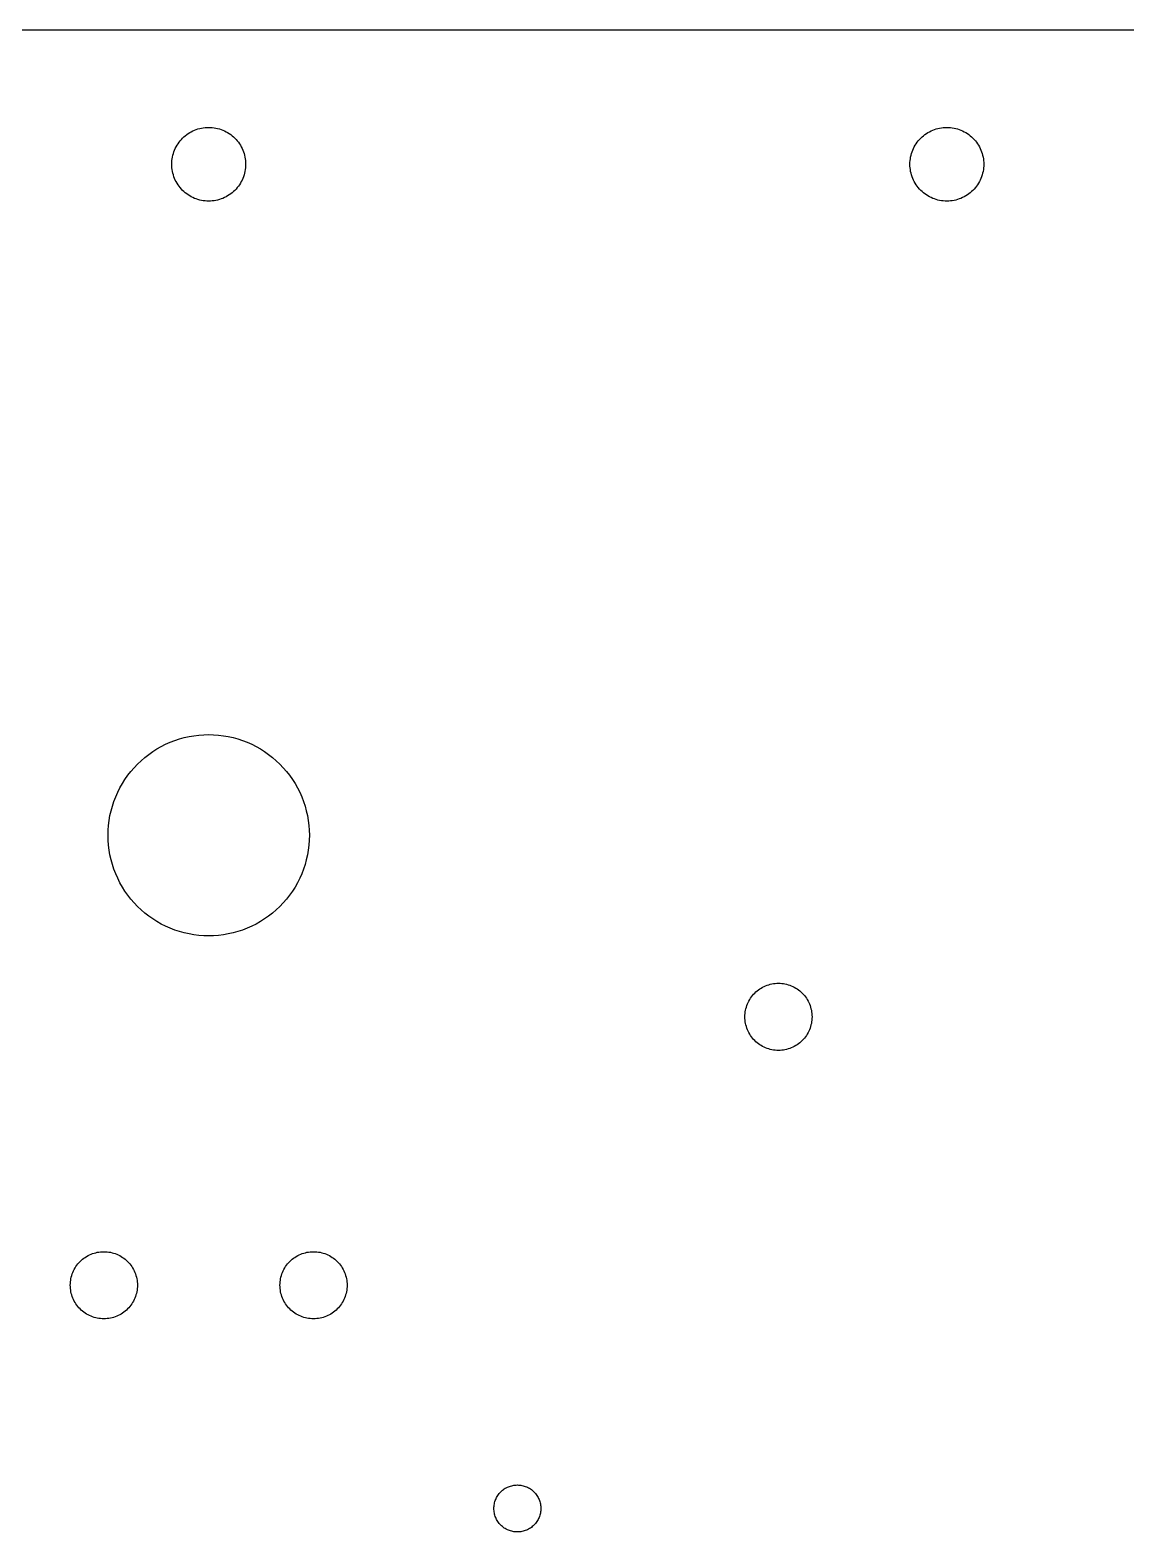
# Model space of a CAD drawing. Header units: metres. Extents: x -150 to 150, y -150 to 150.
# Drawn here: x -13.3 to 68.3, y 38.1 to 150 of the extents above; entities that cross this region are included whole.
import ezdxf

# ---------------------------------------------------------------- set-up
doc = ezdxf.new("R2010")
doc.units = ezdxf.units.M

msp = doc.modelspace()

# ---------------------------------------------------------------- linework, layer by layer
for p, q in [((145, 150), (-145, 150)), ((-1.74457, 142.126), (-1.63817, 142.209)), ((-1.63817, 142.209), (-1.52782, 142.287)), ((-1.52782, 142.287), (-1.41377, 142.359)), ((-1.41377, 142.359), (-1.29634, 142.425)), ((-1.29634, 142.425), (-1.17577, 142.486)), ((-1.17577, 142.486), (-1.05237, 142.541)), ((-1.05237, 142.541), (-0.926437, 142.589)), ((-0.926437, 142.589), (-0.798279, 142.632)), ((-0.798279, 142.632), (-0.668182, 142.668)), ((-0.668182, 142.668), (-0.536484, 142.697)), ((-0.536484, 142.697), (-0.403503, 142.72)), ((-0.403503, 142.72), (-0.269547, 142.737)), ((-0.269547, 142.737), (-0.134933, 142.747)), ((-0.134933, 142.747), (0, 142.75)), ((0, 142.75), (0.134933, 142.747)), ((0.134933, 142.747), (0.269547, 142.737)), ((0.269547, 142.737), (0.403503, 142.72)), ((0.403503, 142.72), (0.536484, 142.697)), ((0.536484, 142.697), (0.668182, 142.668)), ((0.668182, 142.668), (0.798279, 142.632)), ((0.798279, 142.632), (0.926437, 142.589)), ((0.926437, 142.589), (1.05237, 142.541)), ((1.05237, 142.541), (1.17577, 142.486)), ((1.17577, 142.486), (1.29634, 142.425)), ((1.29634, 142.425), (1.41377, 142.359)), ((1.41377, 142.359), (1.52782, 142.287)), ((1.52782, 142.287), (1.63817, 142.209)), ((1.63817, 142.209), (1.74457, 142.126)), ((53.2554, 142.126), (53.3618, 142.209)), ((53.3618, 142.209), (53.4722, 142.287)), ((53.4722, 142.287), (53.5862, 142.359)), ((53.5862, 142.359), (53.7037, 142.425)), ((53.7037, 142.425), (53.8242, 142.486)), ((53.8242, 142.486), (53.9476, 142.541)), ((53.9476, 142.541), (54.0735, 142.589)), ((54.0735, 142.589), (54.2017, 142.632)), ((54.2017, 142.632), (54.3318, 142.668)), ((54.3318, 142.668), (54.4635, 142.697)), ((54.4635, 142.697), (54.5965, 142.72)), ((54.5965, 142.72), (54.7305, 142.737)), ((54.7305, 142.737), (54.8651, 142.747)), ((54.8651, 142.747), (55, 142.75)), ((55, 142.75), (55.1349, 142.747)), ((55.1349, 142.747), (55.2695, 142.737)), ((55.2695, 142.737), (55.4035, 142.72)), ((55.4035, 142.72), (55.5365, 142.697)), ((55.5365, 142.697), (55.6682, 142.668)), ((55.6682, 142.668), (55.7983, 142.632)), ((55.7983, 142.632), (55.9264, 142.589)), ((55.9264, 142.589), (56.0524, 142.541)), ((56.0524, 142.541), (56.1758, 142.486)), ((56.1758, 142.486), (56.2963, 142.425)), ((56.2963, 142.425), (56.4138, 142.359)), ((56.4138, 142.359), (56.5278, 142.287)), ((56.5278, 142.287), (56.6382, 142.209)), ((56.6382, 142.209), (56.7446, 142.126)), ((-2.58923, 140.926), (-2.54066, 141.052)), ((-2.54066, 141.052), (-2.48596, 141.176)), ((-2.48596, 141.176), (-2.42528, 141.296)), ((-2.42528, 141.296), (-2.35875, 141.414)), ((-2.35875, 141.414), (-2.28653, 141.528)), ((-2.28653, 141.528), (-2.20882, 141.638)), ((-2.20882, 141.638), (-2.12578, 141.745)), ((-2.12578, 141.745), (-2.03761, 141.847)), ((-2.03761, 141.847), (-1.94453, 141.945)), ((-1.94453, 141.945), (-1.84679, 142.038)), ((-1.84679, 142.038), (-1.74457, 142.126)), ((1.74457, 142.126), (1.84679, 142.038)), ((1.84679, 142.038), (1.94453, 141.945)), ((1.94453, 141.945), (2.03761, 141.847)), ((2.03761, 141.847), (2.12578, 141.745)), ((2.12578, 141.745), (2.20882, 141.638)), ((2.20882, 141.638), (2.28653, 141.528)), ((2.28653, 141.528), (2.35875, 141.414)), ((2.35875, 141.414), (2.42528, 141.296)), ((2.42528, 141.296), (2.48596, 141.176)), ((2.48596, 141.176), (2.54066, 141.052)), ((2.54066, 141.052), (2.58923, 140.926)), ((52.4108, 140.926), (52.4593, 141.052)), ((52.4593, 141.052), (52.514, 141.176)), ((52.514, 141.176), (52.5747, 141.296)), ((52.5747, 141.296), (52.6412, 141.414)), ((52.6412, 141.414), (52.7135, 141.528)), ((52.7135, 141.528), (52.7912, 141.638)), ((52.7912, 141.638), (52.8742, 141.745)), ((52.8742, 141.745), (52.9624, 141.847)), ((52.9624, 141.847), (53.0555, 141.945)), ((53.0555, 141.945), (53.1532, 142.038)), ((53.1532, 142.038), (53.2554, 142.126)), ((56.7446, 142.126), (56.8468, 142.038)), ((56.8468, 142.038), (56.9445, 141.945)), ((56.9445, 141.945), (57.0376, 141.847)), ((57.0376, 141.847), (57.1258, 141.745)), ((57.1258, 141.745), (57.2088, 141.638)), ((57.2088, 141.638), (57.2865, 141.528)), ((57.2865, 141.528), (57.3587, 141.414)), ((57.3587, 141.414), (57.4253, 141.296)), ((57.4253, 141.296), (57.486, 141.176)), ((57.486, 141.176), (57.5407, 141.052)), ((57.5407, 141.052), (57.5892, 140.926)), ((-2.75, 140), (-2.74667, 140.135)), ((-2.74667, 139.865), (-2.75, 140)), ((-2.74667, 140.135), (-2.73676, 140.27)), ((-2.73676, 140.27), (-2.72023, 140.404)), ((-2.72023, 140.404), (-2.69716, 140.536)), ((-2.69716, 140.536), (-2.66757, 140.668)), ((-2.66757, 140.668), (-2.63158, 140.798)), ((-2.63158, 140.798), (-2.58923, 140.926)), ((2.58923, 140.926), (2.63158, 140.798)), ((2.63158, 140.798), (2.66757, 140.668)), ((2.66757, 140.668), (2.69716, 140.536)), ((2.69716, 140.536), (2.72023, 140.404)), ((2.72023, 140.404), (2.73676, 140.27)), ((2.73676, 140.27), (2.74667, 140.135)), ((2.74667, 140.135), (2.75, 140)), ((2.75, 140), (2.74667, 139.865)), ((52.25, 140), (52.2533, 140.135)), ((52.2533, 139.865), (52.25, 140)), ((52.2533, 140.135), (52.2632, 140.27)), ((52.2632, 140.27), (52.2798, 140.404)), ((52.2798, 140.404), (52.3028, 140.536)), ((52.3028, 140.536), (52.3324, 140.668)), ((52.3324, 140.668), (52.3684, 140.798)), ((52.3684, 140.798), (52.4108, 140.926)), ((57.5892, 140.926), (57.6316, 140.798)), ((57.6316, 140.798), (57.6676, 140.668)), ((57.6676, 140.668), (57.6972, 140.536)), ((57.6972, 140.536), (57.7202, 140.404)), ((57.7202, 140.404), (57.7368, 140.27)), ((57.7368, 140.27), (57.7467, 140.135)), ((57.7467, 140.135), (57.75, 140)), ((57.75, 140), (57.7467, 139.865)), ((-2.73676, 139.73), (-2.74667, 139.865)), ((-2.72023, 139.596), (-2.73676, 139.73)), ((-2.69716, 139.464), (-2.72023, 139.596)), ((-2.66757, 139.332), (-2.69716, 139.464)), ((-2.63158, 139.202), (-2.66757, 139.332)), ((-2.58923, 139.074), (-2.63158, 139.202)), ((-2.54066, 138.948), (-2.58923, 139.074)), ((-2.48596, 138.824), (-2.54066, 138.948)), ((-2.42528, 138.704), (-2.48596, 138.824)), ((2.48596, 138.824), (2.42528, 138.704)), ((2.54066, 138.948), (2.48596, 138.824)), ((2.58923, 139.074), (2.54066, 138.948)), ((2.63158, 139.202), (2.58923, 139.074)), ((2.66757, 139.332), (2.63158, 139.202)), ((2.69716, 139.464), (2.66757, 139.332)), ((2.72023, 139.596), (2.69716, 139.464)), ((2.73676, 139.73), (2.72023, 139.596)), ((2.74667, 139.865), (2.73676, 139.73)), ((52.2632, 139.73), (52.2533, 139.865)), ((52.2798, 139.596), (52.2632, 139.73)), ((52.3028, 139.464), (52.2798, 139.596)), ((52.3324, 139.332), (52.3028, 139.464)), ((52.3684, 139.202), (52.3324, 139.332)), ((52.4108, 139.074), (52.3684, 139.202)), ((52.4593, 138.948), (52.4108, 139.074)), ((52.514, 138.824), (52.4593, 138.948)), ((52.5747, 138.704), (52.514, 138.824)), ((57.486, 138.824), (57.4253, 138.704)), ((57.5407, 138.948), (57.486, 138.824)), ((57.5892, 139.074), (57.5407, 138.948)), ((57.6316, 139.202), (57.5892, 139.074)), ((57.6676, 139.332), (57.6316, 139.202)), ((57.6972, 139.464), (57.6676, 139.332)), ((57.7202, 139.596), (57.6972, 139.464)), ((57.7368, 139.73), (57.7202, 139.596)), ((57.7467, 139.865), (57.7368, 139.73)), ((-2.35875, 138.586), (-2.42528, 138.704)), ((-2.28653, 138.472), (-2.35875, 138.586)), ((-2.20882, 138.362), (-2.28653, 138.472)), ((-2.12578, 138.255), (-2.20882, 138.362)), ((-2.03761, 138.153), (-2.12578, 138.255)), ((-1.94453, 138.055), (-2.03761, 138.153)), ((-1.84679, 137.962), (-1.94453, 138.055)), ((-1.74457, 137.874), (-1.84679, 137.962)), ((-1.63817, 137.791), (-1.74457, 137.874)), ((-1.52782, 137.713), (-1.63817, 137.791)), ((-1.41377, 137.641), (-1.52782, 137.713)), ((1.52782, 137.713), (1.41377, 137.641)), ((1.63817, 137.791), (1.52782, 137.713)), ((1.74457, 137.874), (1.63817, 137.791)), ((1.84679, 137.962), (1.74457, 137.874)), ((1.94453, 138.055), (1.84679, 137.962)), ((2.03761, 138.153), (1.94453, 138.055)), ((2.12578, 138.255), (2.03761, 138.153)), ((2.20882, 138.362), (2.12578, 138.255)), ((2.28653, 138.472), (2.20882, 138.362)), ((2.35875, 138.586), (2.28653, 138.472)), ((2.42528, 138.704), (2.35875, 138.586)), ((52.6412, 138.586), (52.5747, 138.704)), ((52.7135, 138.472), (52.6412, 138.586)), ((52.7912, 138.362), (52.7135, 138.472)), ((52.8742, 138.255), (52.7912, 138.362)), ((52.9624, 138.153), (52.8742, 138.255)), ((53.0555, 138.055), (52.9624, 138.153)), ((53.1532, 137.962), (53.0555, 138.055)), ((53.2554, 137.874), (53.1532, 137.962)), ((53.3618, 137.791), (53.2554, 137.874)), ((53.4722, 137.713), (53.3618, 137.791)), ((53.5862, 137.641), (53.4722, 137.713)), ((56.5278, 137.713), (56.4138, 137.641)), ((56.6382, 137.791), (56.5278, 137.713)), ((56.7446, 137.874), (56.6382, 137.791)), ((56.8468, 137.962), (56.7446, 137.874)), ((56.9445, 138.055), (56.8468, 137.962)), ((57.0376, 138.153), (56.9445, 138.055)), ((57.1258, 138.255), (57.0376, 138.153)), ((57.2088, 138.362), (57.1258, 138.255)), ((57.2865, 138.472), (57.2088, 138.362)), ((57.3587, 138.586), (57.2865, 138.472)), ((57.4253, 138.704), (57.3587, 138.586)), ((-1.29634, 137.575), (-1.41377, 137.641)), ((-1.17577, 137.514), (-1.29634, 137.575)), ((-1.05237, 137.459), (-1.17577, 137.514)), ((-0.926437, 137.411), (-1.05237, 137.459)), ((-0.798279, 137.368), (-0.926437, 137.411)), ((-0.668182, 137.332), (-0.798279, 137.368)), ((-0.536484, 137.303), (-0.668182, 137.332)), ((-0.403503, 137.28), (-0.536484, 137.303)), ((-0.269547, 137.263), (-0.403503, 137.28)), ((-0.134933, 137.253), (-0.269547, 137.263)), ((0, 137.25), (-0.134933, 137.253)), ((0.134933, 137.253), (0, 137.25)), ((0.269547, 137.263), (0.134933, 137.253)), ((0.403503, 137.28), (0.269547, 137.263)), ((0.536484, 137.303), (0.403503, 137.28)), ((0.668182, 137.332), (0.536484, 137.303)), ((0.798279, 137.368), (0.668182, 137.332)), ((0.926437, 137.411), (0.798279, 137.368)), ((1.05237, 137.459), (0.926437, 137.411)), ((1.17577, 137.514), (1.05237, 137.459)), ((1.29634, 137.575), (1.17577, 137.514)), ((1.41377, 137.641), (1.29634, 137.575)), ((53.7037, 137.575), (53.5862, 137.641)), ((53.8242, 137.514), (53.7037, 137.575)), ((53.9476, 137.459), (53.8242, 137.514)), ((54.0735, 137.411), (53.9476, 137.459)), ((54.2017, 137.368), (54.0735, 137.411)), ((54.3318, 137.332), (54.2017, 137.368)), ((54.4635, 137.303), (54.3318, 137.332)), ((54.5965, 137.28), (54.4635, 137.303)), ((54.7305, 137.263), (54.5965, 137.28)), ((54.8651, 137.253), (54.7305, 137.263)), ((55, 137.25), (54.8651, 137.253)), ((55.1349, 137.253), (55, 137.25)), ((55.2695, 137.263), (55.1349, 137.253)), ((55.4035, 137.28), (55.2695, 137.263)), ((55.5365, 137.303), (55.4035, 137.28)), ((55.6682, 137.332), (55.5365, 137.303)), ((55.7983, 137.368), (55.6682, 137.332)), ((55.9264, 137.411), (55.7983, 137.368)), ((56.0524, 137.459), (55.9264, 137.411)), ((56.1758, 137.514), (56.0524, 137.459)), ((56.2963, 137.575), (56.1758, 137.514)), ((56.4138, 137.641), (56.2963, 137.575)), ((-1.46317, 97.3559), (-1.10046, 97.4188)), ((-1.10046, 97.4188), (-0.735123, 97.4639)), ((-0.735123, 97.4639), (-0.367996, 97.491)), ((-0.367996, 97.491), (0, 97.5)), ((0, 97.5), (0.367996, 97.491)), ((0.367996, 97.491), (0.735123, 97.4639)), ((0.735123, 97.4639), (1.10046, 97.4188)), ((1.10046, 97.4188), (1.46317, 97.3559)), ((-4.16676, 96.236), (-3.85576, 96.433)), ((-3.85576, 96.433), (-3.53546, 96.6144)), ((-3.53546, 96.6144), (-3.20665, 96.7799)), ((-3.20665, 96.7799), (-2.87012, 96.9291)), ((-2.87012, 96.9291), (-2.52667, 97.0616)), ((-2.52667, 97.0616), (-2.17712, 97.177)), ((-2.17712, 97.177), (-1.82234, 97.2752)), ((-1.82234, 97.2752), (-1.46317, 97.3559)), ((1.46317, 97.3559), (1.82234, 97.2752)), ((1.82234, 97.2752), (2.17712, 97.177)), ((2.17712, 97.177), (2.52667, 97.0616)), ((2.52667, 97.0616), (2.87012, 96.9291)), ((2.87012, 96.9291), (3.20665, 96.7799)), ((3.20665, 96.7799), (3.53546, 96.6144)), ((3.53546, 96.6144), (3.85576, 96.433)), ((3.85576, 96.433), (4.16676, 96.236)), ((-5.55713, 95.0367), (-5.3033, 95.3033)), ((-5.3033, 95.3033), (-5.03668, 95.5571)), ((-5.03668, 95.5571), (-4.75795, 95.7976)), ((-4.75795, 95.7976), (-4.46774, 96.024)), ((-4.46774, 96.024), (-4.16676, 96.236)), ((4.16676, 96.236), (4.46774, 96.024)), ((4.46774, 96.024), (4.75795, 95.7976)), ((4.75795, 95.7976), (5.03668, 95.5571)), ((5.03668, 95.5571), (5.3033, 95.3033)), ((5.3033, 95.3033), (5.55713, 95.0367)), ((-6.43295, 93.8558), (-6.23601, 94.1668)), ((-6.23601, 94.1668), (-6.02405, 94.4677)), ((-6.02405, 94.4677), (-5.79758, 94.7579)), ((-5.79758, 94.7579), (-5.55713, 95.0367)), ((5.55713, 95.0367), (5.79758, 94.7579)), ((5.79758, 94.7579), (6.02405, 94.4677)), ((6.02405, 94.4677), (6.23601, 94.1668)), ((6.23601, 94.1668), (6.43295, 93.8558)), ((-6.92909, 92.8701), (-6.77991, 93.2067)), ((-6.77991, 93.2067), (-6.6144, 93.5355)), ((-6.6144, 93.5355), (-6.43295, 93.8558)), ((6.43295, 93.8558), (6.6144, 93.5355)), ((6.6144, 93.5355), (6.77991, 93.2067)), ((6.77991, 93.2067), (6.92909, 92.8701)), ((-7.35588, 91.4632), (-7.27522, 91.8223)), ((-7.27522, 91.8223), (-7.17705, 92.1771)), ((-7.17705, 92.1771), (-7.06157, 92.5267)), ((-7.06157, 92.5267), (-6.92909, 92.8701)), ((6.92909, 92.8701), (7.06157, 92.5267)), ((7.06157, 92.5267), (7.17705, 92.1771)), ((7.17705, 92.1771), (7.27522, 91.8223)), ((7.27522, 91.8223), (7.35588, 91.4632)), ((-7.49095, 90.368), (-7.46388, 90.7351)), ((-7.46388, 90.7351), (-7.41882, 91.1005)), ((-7.41882, 91.1005), (-7.35588, 91.4632)), ((7.35588, 91.4632), (7.41882, 91.1005)), ((7.41882, 91.1005), (7.46388, 90.7351)), ((7.46388, 90.7351), (7.49095, 90.368)), ((-7.5, 90), (-7.49095, 90.368)), ((-7.49095, 89.632), (-7.5, 90)), ((-7.46388, 89.2649), (-7.49095, 89.632)), ((7.49095, 89.632), (7.46388, 89.2649)), ((7.49095, 90.368), (7.5, 90)), ((7.5, 90), (7.49095, 89.632)), ((-7.41882, 88.8995), (-7.46388, 89.2649)), ((-7.35588, 88.5368), (-7.41882, 88.8995)), ((-7.27522, 88.1776), (-7.35588, 88.5368)), ((7.35588, 88.5368), (7.27522, 88.1776)), ((7.41882, 88.8995), (7.35588, 88.5368)), ((7.46388, 89.2649), (7.41882, 88.8995)), ((-7.17705, 87.8229), (-7.27522, 88.1776)), ((-7.06157, 87.4733), (-7.17705, 87.8229)), ((-6.92909, 87.1299), (-7.06157, 87.4733)), ((7.06157, 87.4733), (6.92909, 87.1299)), ((7.17705, 87.8229), (7.06157, 87.4733)), ((7.27522, 88.1776), (7.17705, 87.8229)), ((-6.77991, 86.7933), (-6.92909, 87.1299)), ((-6.6144, 86.4645), (-6.77991, 86.7933)), ((-6.43295, 86.1442), (-6.6144, 86.4645)), ((6.6144, 86.4645), (6.43295, 86.1442)), ((6.77991, 86.7933), (6.6144, 86.4645)), ((6.92909, 87.1299), (6.77991, 86.7933)), ((-6.23601, 85.8332), (-6.43295, 86.1442)), ((-6.02405, 85.5323), (-6.23601, 85.8332)), ((-5.79758, 85.2421), (-6.02405, 85.5323)), ((-5.55713, 84.9633), (-5.79758, 85.2421)), ((5.79758, 85.2421), (5.55713, 84.9633)), ((6.02405, 85.5323), (5.79758, 85.2421)), ((6.23601, 85.8332), (6.02405, 85.5323)), ((6.43295, 86.1442), (6.23601, 85.8332)), ((-5.3033, 84.6967), (-5.55713, 84.9633)), ((-5.03668, 84.4429), (-5.3033, 84.6967)), ((-4.75795, 84.2024), (-5.03668, 84.4429)), ((-4.46774, 83.9759), (-4.75795, 84.2024)), ((-4.16676, 83.764), (-4.46774, 83.9759)), ((4.46774, 83.9759), (4.16676, 83.764)), ((4.75795, 84.2024), (4.46774, 83.9759)), ((5.03668, 84.4429), (4.75795, 84.2024)), ((5.3033, 84.6967), (5.03668, 84.4429)), ((5.55713, 84.9633), (5.3033, 84.6967)), ((-3.85576, 83.567), (-4.16676, 83.764)), ((-3.53546, 83.3856), (-3.85576, 83.567)), ((-3.20665, 83.2201), (-3.53546, 83.3856)), ((-2.87012, 83.0709), (-3.20665, 83.2201)), ((-2.52667, 82.9384), (-2.87012, 83.0709)), ((-2.17712, 82.8229), (-2.52667, 82.9384)), ((-1.82234, 82.7248), (-2.17712, 82.8229)), ((2.17712, 82.8229), (1.82234, 82.7248)), ((2.52667, 82.9384), (2.17712, 82.8229)), ((2.87012, 83.0709), (2.52667, 82.9384)), ((3.20665, 83.2201), (2.87012, 83.0709)), ((3.53546, 83.3856), (3.20665, 83.2201)), ((3.85576, 83.567), (3.53546, 83.3856)), ((4.16676, 83.764), (3.85576, 83.567)), ((-1.46317, 82.6441), (-1.82234, 82.7248)), ((-1.10046, 82.5812), (-1.46317, 82.6441)), ((-0.735123, 82.5361), (-1.10046, 82.5812)), ((-0.367996, 82.509), (-0.735123, 82.5361)), ((0, 82.5), (-0.367996, 82.509)), ((0.367996, 82.509), (0, 82.5)), ((0.735123, 82.5361), (0.367996, 82.509)), ((1.10046, 82.5812), (0.735123, 82.5361)), ((1.46317, 82.6441), (1.10046, 82.5812)), ((1.82234, 82.7248), (1.46317, 82.6441)), ((40.7731, 78.3234), (40.866, 78.4035)), ((40.866, 78.4035), (40.9628, 78.479)), ((40.9628, 78.479), (41.0631, 78.5497)), ((41.0631, 78.5497), (41.1667, 78.6153)), ((41.1667, 78.6153), (41.2735, 78.6758)), ((41.2735, 78.6758), (41.3831, 78.731)), ((41.3831, 78.731), (41.4953, 78.7807)), ((41.4953, 78.7807), (41.6098, 78.8249)), ((41.6098, 78.8249), (41.7263, 78.8633)), ((41.7263, 78.8633), (41.8445, 78.8961)), ((41.8445, 78.8961), (41.9643, 78.923)), ((41.9643, 78.923), (42.0852, 78.9439)), ((42.0852, 78.9439), (42.207, 78.959)), ((42.207, 78.959), (42.3293, 78.968)), ((42.3293, 78.968), (42.452, 78.971)), ((42.452, 78.971), (42.5747, 78.968)), ((42.5747, 78.968), (42.697, 78.959)), ((42.697, 78.959), (42.8188, 78.9439)), ((42.8188, 78.9439), (42.9397, 78.923)), ((42.9397, 78.923), (43.0594, 78.8961)), ((43.0594, 78.8961), (43.1777, 78.8633)), ((43.1777, 78.8633), (43.2942, 78.8249)), ((43.2942, 78.8249), (43.4087, 78.7807)), ((43.4087, 78.7807), (43.5209, 78.731)), ((43.5209, 78.731), (43.6305, 78.6758)), ((43.6305, 78.6758), (43.7372, 78.6153)), ((43.7372, 78.6153), (43.8409, 78.5497)), ((43.8409, 78.5497), (43.9412, 78.479)), ((43.9412, 78.479), (44.038, 78.4035)), ((44.038, 78.4035), (44.1309, 78.3234)), ((40.0596, 77.1967), (40.0981, 77.3132)), ((40.0981, 77.3132), (40.1423, 77.4277)), ((40.1423, 77.4277), (40.192, 77.5399)), ((40.192, 77.5399), (40.2472, 77.6495)), ((40.2472, 77.6495), (40.3077, 77.7563)), ((40.3077, 77.7563), (40.3733, 77.8599)), ((40.3733, 77.8599), (40.444, 77.9603)), ((40.444, 77.9603), (40.5195, 78.057)), ((40.5195, 78.057), (40.5996, 78.1499)), ((40.5996, 78.1499), (40.6842, 78.2388)), ((40.6842, 78.2388), (40.7731, 78.3234)), ((44.1309, 78.3234), (44.2198, 78.2388)), ((44.2198, 78.2388), (44.3044, 78.1499)), ((44.3044, 78.1499), (44.3845, 78.057)), ((44.3845, 78.057), (44.46, 77.9603)), ((44.46, 77.9603), (44.5307, 77.8599)), ((44.5307, 77.8599), (44.5963, 77.7563)), ((44.5963, 77.7563), (44.6568, 77.6495)), ((44.6568, 77.6495), (44.712, 77.5399)), ((44.712, 77.5399), (44.7617, 77.4277)), ((44.7617, 77.4277), (44.8058, 77.3132)), ((44.8058, 77.3132), (44.8443, 77.1967)), ((39.952, 76.471), (39.955, 76.5937)), ((39.955, 76.3483), (39.952, 76.471)), ((39.955, 76.5937), (39.964, 76.716)), ((39.964, 76.226), (39.955, 76.3483)), ((39.964, 76.716), (39.979, 76.8378)), ((39.979, 76.1042), (39.964, 76.226)), ((39.979, 76.8378), (40, 76.9587)), ((40, 75.9833), (39.979, 76.1042)), ((40, 76.9587), (40.0269, 77.0784)), ((40.0269, 77.0784), (40.0596, 77.1967)), ((44.8443, 77.1967), (44.8771, 77.0784)), ((44.8771, 77.0784), (44.904, 76.9587)), ((44.904, 76.9587), (44.9249, 76.8378)), ((44.9249, 76.1042), (44.904, 75.9833)), ((44.9249, 76.8378), (44.94, 76.716)), ((44.94, 76.226), (44.9249, 76.1042)), ((44.94, 76.716), (44.949, 76.5937)), ((44.949, 76.3483), (44.94, 76.226)), ((44.949, 76.5937), (44.952, 76.471)), ((44.952, 76.471), (44.949, 76.3483)), ((40.0269, 75.8635), (40, 75.9833)), ((40.0596, 75.7453), (40.0269, 75.8635)), ((40.0981, 75.6288), (40.0596, 75.7453)), ((40.1423, 75.5143), (40.0981, 75.6288)), ((40.192, 75.4021), (40.1423, 75.5143)), ((40.2472, 75.2925), (40.192, 75.4021)), ((40.3077, 75.1857), (40.2472, 75.2925)), ((40.3733, 75.0821), (40.3077, 75.1857)), ((40.444, 74.9818), (40.3733, 75.0821)), ((40.5195, 74.885), (40.444, 74.9818)), ((44.46, 74.9818), (44.3845, 74.885)), ((44.5307, 75.0821), (44.46, 74.9818)), ((44.5963, 75.1857), (44.5307, 75.0821)), ((44.6568, 75.2925), (44.5963, 75.1857)), ((44.712, 75.4021), (44.6568, 75.2925)), ((44.7617, 75.5143), (44.712, 75.4021)), ((44.8058, 75.6288), (44.7617, 75.5143)), ((44.8443, 75.7453), (44.8058, 75.6288)), ((44.8771, 75.8635), (44.8443, 75.7453)), ((44.904, 75.9833), (44.8771, 75.8635)), ((40.5996, 74.7921), (40.5195, 74.885)), ((40.6842, 74.7032), (40.5996, 74.7921)), ((40.7731, 74.6186), (40.6842, 74.7032)), ((40.866, 74.5385), (40.7731, 74.6186)), ((40.9628, 74.463), (40.866, 74.5385)), ((41.0631, 74.3923), (40.9628, 74.463)), ((41.1667, 74.3267), (41.0631, 74.3923)), ((41.2735, 74.2662), (41.1667, 74.3267)), ((41.3831, 74.211), (41.2735, 74.2662)), ((41.4953, 74.1613), (41.3831, 74.211)), ((41.6098, 74.1171), (41.4953, 74.1613)), ((41.7263, 74.0786), (41.6098, 74.1171)), ((41.8445, 74.0459), (41.7263, 74.0786)), ((41.9643, 74.019), (41.8445, 74.0459)), ((42.0852, 73.9981), (41.9643, 74.019)), ((42.207, 73.983), (42.0852, 73.9981)), ((42.3293, 73.974), (42.207, 73.983)), ((42.452, 73.971), (42.3293, 73.974)), ((42.5747, 73.974), (42.452, 73.971)), ((42.697, 73.983), (42.5747, 73.974)), ((42.8188, 73.9981), (42.697, 73.983)), ((42.9397, 74.019), (42.8188, 73.9981)), ((43.0594, 74.0459), (42.9397, 74.019)), ((43.1777, 74.0786), (43.0594, 74.0459)), ((43.2942, 74.1171), (43.1777, 74.0786)), ((43.4087, 74.1613), (43.2942, 74.1171)), ((43.5209, 74.211), (43.4087, 74.1613)), ((43.6305, 74.2662), (43.5209, 74.211)), ((43.7372, 74.3267), (43.6305, 74.2662)), ((43.8409, 74.3923), (43.7372, 74.3267)), ((43.9412, 74.463), (43.8409, 74.3923)), ((44.038, 74.5385), (43.9412, 74.463)), ((44.1309, 74.6186), (44.038, 74.5385)), ((44.2198, 74.7032), (44.1309, 74.6186)), ((44.3044, 74.7921), (44.2198, 74.7032)), ((44.3845, 74.885), (44.3044, 74.7921)), ((-9.66338, 58.1499), (-9.57877, 58.2388)), ((-9.57877, 58.2388), (-9.48988, 58.3234)), ((-9.48988, 58.3234), (-9.39697, 58.4035)), ((-9.39697, 58.4035), (-9.30025, 58.479)), ((-9.30025, 58.479), (-9.19992, 58.5497)), ((-9.19992, 58.5497), (-9.09625, 58.6153)), ((-9.09625, 58.6153), (-8.98949, 58.6758)), ((-8.98949, 58.6758), (-8.87988, 58.731)), ((-8.87988, 58.731), (-8.7677, 58.7807)), ((-8.7677, 58.7807), (-8.65321, 58.8249)), ((-8.65321, 58.8249), (-8.5367, 58.8633)), ((-8.5367, 58.8633), (-8.41844, 58.8961)), ((-8.41844, 58.8961), (-8.29872, 58.923)), ((-8.29872, 58.923), (-8.17783, 58.9439)), ((-8.17783, 58.9439), (-8.05603, 58.959)), ((-8.05603, 58.959), (-7.93365, 58.968)), ((-7.93365, 58.968), (-7.81099, 58.971)), ((-7.81099, 58.971), (-7.68832, 58.968)), ((-7.68832, 58.968), (-7.56595, 58.959)), ((-7.56595, 58.959), (-7.44417, 58.9439)), ((-7.44417, 58.9439), (-7.32327, 58.923)), ((-7.32327, 58.923), (-7.20354, 58.8961)), ((-7.20354, 58.8961), (-7.08528, 58.8633)), ((-7.08528, 58.8633), (-6.96877, 58.8249)), ((-6.96877, 58.8249), (-6.85428, 58.7807)), ((-6.85428, 58.7807), (-6.74211, 58.731)), ((-6.74211, 58.731), (-6.63251, 58.6758)), ((-6.63251, 58.6758), (-6.52574, 58.6153)), ((-6.52574, 58.6153), (-6.42207, 58.5497)), ((-6.42207, 58.5497), (-6.32175, 58.479)), ((-6.32175, 58.479), (-6.22501, 58.4035)), ((-6.22501, 58.4035), (-6.1321, 58.3234)), ((-6.1321, 58.3234), (-6.04323, 58.2388)), ((-6.04323, 58.2388), (-5.95862, 58.1499)), ((5.95862, 58.1499), (6.04323, 58.2388)), ((6.04323, 58.2388), (6.1321, 58.3234)), ((6.1321, 58.3234), (6.22501, 58.4035)), ((6.22501, 58.4035), (6.32175, 58.479)), ((6.32175, 58.479), (6.42207, 58.5497)), ((6.42207, 58.5497), (6.52574, 58.6153)), ((6.52574, 58.6153), (6.63251, 58.6758)), ((6.63251, 58.6758), (6.74211, 58.731)), ((6.74211, 58.731), (6.85428, 58.7807)), ((6.85428, 58.7807), (6.96877, 58.8249)), ((6.96877, 58.8249), (7.08528, 58.8633)), ((7.08528, 58.8633), (7.20354, 58.8961)), ((7.20354, 58.8961), (7.32327, 58.923)), ((7.32327, 58.923), (7.44417, 58.9439)), ((7.44417, 58.9439), (7.56595, 58.959)), ((7.56595, 58.959), (7.68832, 58.968)), ((7.68832, 58.968), (7.81099, 58.971)), ((7.81099, 58.971), (7.93365, 58.968)), ((7.93365, 58.968), (8.05603, 58.959)), ((8.05603, 58.959), (8.17783, 58.9439)), ((8.17783, 58.9439), (8.29872, 58.923)), ((8.29872, 58.923), (8.41844, 58.8961)), ((8.41844, 58.8961), (8.5367, 58.8633)), ((8.5367, 58.8633), (8.65321, 58.8249)), ((8.65321, 58.8249), (8.7677, 58.7807)), ((8.7677, 58.7807), (8.87988, 58.731)), ((8.87988, 58.731), (8.98949, 58.6758)), ((8.98949, 58.6758), (9.09625, 58.6153)), ((9.09625, 58.6153), (9.19992, 58.5497)), ((9.19992, 58.5497), (9.30025, 58.479)), ((9.30025, 58.479), (9.39697, 58.4035)), ((9.39697, 58.4035), (9.48988, 58.3234)), ((9.48988, 58.3234), (9.57877, 58.2388)), ((9.57877, 58.2388), (9.66338, 58.1499)), ((-10.263, 56.9587), (-10.2361, 57.0784)), ((-10.2361, 57.0784), (-10.2033, 57.1967)), ((-10.2033, 57.1967), (-10.1649, 57.3132)), ((-10.1649, 57.3132), (-10.1207, 57.4277)), ((-10.1207, 57.4277), (-10.071, 57.5399)), ((-10.071, 57.5399), (-10.0158, 57.6495)), ((-10.0158, 57.6495), (-9.95531, 57.7563)), ((-9.95531, 57.7563), (-9.88966, 57.8599)), ((-9.88966, 57.8599), (-9.81902, 57.9602)), ((-9.81902, 57.9602), (-9.74352, 58.057)), ((-9.74352, 58.057), (-9.66338, 58.1499)), ((-5.95862, 58.1499), (-5.87846, 58.057)), ((-5.87846, 58.057), (-5.80298, 57.9602)), ((-5.80298, 57.9602), (-5.73232, 57.8599)), ((-5.73232, 57.8599), (-5.66667, 57.7563)), ((-5.66667, 57.7563), (-5.60619, 57.6495)), ((-5.60619, 57.6495), (-5.55103, 57.5399)), ((-5.55103, 57.5399), (-5.5013, 57.4277)), ((-5.5013, 57.4277), (-5.45714, 57.3132)), ((-5.45714, 57.3132), (-5.41864, 57.1967)), ((-5.41864, 57.1967), (-5.38591, 57.0784)), ((-5.38591, 57.0784), (-5.35902, 56.9587)), ((5.35902, 56.9587), (5.38591, 57.0784)), ((5.38591, 57.0784), (5.41864, 57.1967)), ((5.41864, 57.1967), (5.45714, 57.3132)), ((5.45714, 57.3132), (5.5013, 57.4277)), ((5.5013, 57.4277), (5.55103, 57.5399)), ((5.55103, 57.5399), (5.60619, 57.6495)), ((5.60619, 57.6495), (5.66667, 57.7563)), ((5.66667, 57.7563), (5.73232, 57.8599)), ((5.73232, 57.8599), (5.80298, 57.9602)), ((5.80298, 57.9602), (5.87846, 58.057)), ((5.87846, 58.057), (5.95862, 58.1499)), ((9.66338, 58.1499), (9.74352, 58.057)), ((9.74352, 58.057), (9.81902, 57.9602)), ((9.81902, 57.9602), (9.88966, 57.8599)), ((9.88966, 57.8599), (9.95531, 57.7563)), ((9.95531, 57.7563), (10.0158, 57.6495)), ((10.0158, 57.6495), (10.071, 57.5399)), ((10.071, 57.5399), (10.1207, 57.4277)), ((10.1207, 57.4277), (10.1649, 57.3132)), ((10.1649, 57.3132), (10.2033, 57.1967)), ((10.2033, 57.1967), (10.2361, 57.0784)), ((10.2361, 57.0784), (10.263, 56.9587)), ((-10.311, 56.471), (-10.308, 56.5937)), ((-10.308, 56.3483), (-10.311, 56.471)), ((-10.308, 56.5937), (-10.299, 56.716)), ((-10.299, 56.226), (-10.308, 56.3483)), ((-10.299, 56.716), (-10.2839, 56.8378)), ((-10.2839, 56.1042), (-10.299, 56.226)), ((-10.2839, 56.8378), (-10.263, 56.9587)), ((-10.263, 55.9833), (-10.2839, 56.1042)), ((-10.2361, 55.8635), (-10.263, 55.9833)), ((-5.35902, 55.9833), (-5.38591, 55.8635)), ((-5.35902, 56.9587), (-5.33806, 56.8378)), ((-5.33806, 56.1042), (-5.35902, 55.9833)), ((-5.33806, 56.8378), (-5.32303, 56.716)), ((-5.32303, 56.226), (-5.33806, 56.1042)), ((-5.32303, 56.716), (-5.31401, 56.5937)), ((-5.31401, 56.3483), (-5.32303, 56.226)), ((-5.31401, 56.5937), (-5.31099, 56.471)), ((-5.31099, 56.471), (-5.31401, 56.3483)), ((5.31099, 56.471), (5.31401, 56.5937)), ((5.31401, 56.3483), (5.31099, 56.471)), ((5.31401, 56.5937), (5.32303, 56.716)), ((5.32303, 56.226), (5.31401, 56.3483)), ((5.32303, 56.716), (5.33806, 56.8378)), ((5.33806, 56.1042), (5.32303, 56.226)), ((5.33806, 56.8378), (5.35902, 56.9587)), ((5.35902, 55.9833), (5.33806, 56.1042)), ((5.38591, 55.8635), (5.35902, 55.9833)), ((10.263, 55.9833), (10.2361, 55.8635)), ((10.263, 56.9587), (10.2839, 56.8378)), ((10.2839, 56.1042), (10.263, 55.9833)), ((10.2839, 56.8378), (10.299, 56.716)), ((10.299, 56.226), (10.2839, 56.1042)), ((10.299, 56.716), (10.308, 56.5937)), ((10.308, 56.3483), (10.299, 56.226)), ((10.308, 56.5937), (10.311, 56.471)), ((10.311, 56.471), (10.308, 56.3483)), ((-10.2033, 55.7453), (-10.2361, 55.8635)), ((-10.1649, 55.6288), (-10.2033, 55.7453)), ((-10.1207, 55.5143), (-10.1649, 55.6288)), ((-10.071, 55.4021), (-10.1207, 55.5143)), ((-10.0158, 55.2925), (-10.071, 55.4021)), ((-9.95531, 55.1857), (-10.0158, 55.2925)), ((-9.88966, 55.0821), (-9.95531, 55.1857)), ((-9.81902, 54.9818), (-9.88966, 55.0821)), ((-9.74352, 54.885), (-9.81902, 54.9818)), ((-9.66338, 54.7921), (-9.74352, 54.885)), ((-5.87846, 54.885), (-5.95862, 54.7921)), ((-5.80298, 54.9818), (-5.87846, 54.885)), ((-5.73232, 55.0821), (-5.80298, 54.9818)), ((-5.66667, 55.1857), (-5.73232, 55.0821)), ((-5.60619, 55.2925), (-5.66667, 55.1857)), ((-5.55103, 55.4021), (-5.60619, 55.2925)), ((-5.5013, 55.5143), (-5.55103, 55.4021)), ((-5.45714, 55.6288), (-5.5013, 55.5143)), ((-5.41864, 55.7453), (-5.45714, 55.6288)), ((-5.38591, 55.8635), (-5.41864, 55.7453)), ((5.41864, 55.7453), (5.38591, 55.8635)), ((5.45714, 55.6288), (5.41864, 55.7453)), ((5.5013, 55.5143), (5.45714, 55.6288)), ((5.55103, 55.4021), (5.5013, 55.5143)), ((5.60619, 55.2925), (5.55103, 55.4021)), ((5.66667, 55.1857), (5.60619, 55.2925)), ((5.73232, 55.0821), (5.66667, 55.1857)), ((5.80298, 54.9818), (5.73232, 55.0821)), ((5.87846, 54.885), (5.80298, 54.9818)), ((5.95862, 54.7921), (5.87846, 54.885)), ((9.74352, 54.885), (9.66338, 54.7921)), ((9.81902, 54.9818), (9.74352, 54.885)), ((9.88966, 55.0821), (9.81902, 54.9818)), ((9.95531, 55.1857), (9.88966, 55.0821)), ((10.0158, 55.2925), (9.95531, 55.1857)), ((10.071, 55.4021), (10.0158, 55.2925)), ((10.1207, 55.5143), (10.071, 55.4021)), ((10.1649, 55.6288), (10.1207, 55.5143)), ((10.2033, 55.7453), (10.1649, 55.6288)), ((10.2361, 55.8635), (10.2033, 55.7453)), ((-9.57877, 54.7032), (-9.66338, 54.7921)), ((-9.48988, 54.6186), (-9.57877, 54.7032)), ((-9.39697, 54.5385), (-9.48988, 54.6186)), ((-9.30025, 54.463), (-9.39697, 54.5385)), ((-9.19992, 54.3923), (-9.30025, 54.463)), ((-9.09625, 54.3267), (-9.19992, 54.3923)), ((-8.98949, 54.2662), (-9.09625, 54.3267)), ((-8.87988, 54.211), (-8.98949, 54.2662)), ((-8.7677, 54.1613), (-8.87988, 54.211)), ((-8.65321, 54.1171), (-8.7677, 54.1613)), ((-8.5367, 54.0786), (-8.65321, 54.1171)), ((-8.41844, 54.0459), (-8.5367, 54.0786)), ((-8.29872, 54.019), (-8.41844, 54.0459)), ((-8.17783, 53.998), (-8.29872, 54.019)), ((-8.05603, 53.983), (-8.17783, 53.998)), ((-7.93365, 53.974), (-8.05603, 53.983)), ((-7.81099, 53.971), (-7.93365, 53.974)), ((-7.68832, 53.974), (-7.81099, 53.971)), ((-7.56595, 53.983), (-7.68832, 53.974)), ((-7.44417, 53.998), (-7.56595, 53.983)), ((-7.32327, 54.019), (-7.44417, 53.998)), ((-7.20354, 54.0459), (-7.32327, 54.019)), ((-7.08528, 54.0786), (-7.20354, 54.0459)), ((-6.96877, 54.1171), (-7.08528, 54.0786)), ((-6.85428, 54.1613), (-6.96877, 54.1171)), ((-6.74211, 54.211), (-6.85428, 54.1613)), ((-6.63251, 54.2662), (-6.74211, 54.211)), ((-6.52574, 54.3267), (-6.63251, 54.2662)), ((-6.42207, 54.3923), (-6.52574, 54.3267)), ((-6.32175, 54.463), (-6.42207, 54.3923)), ((-6.22501, 54.5385), (-6.32175, 54.463)), ((-6.1321, 54.6186), (-6.22501, 54.5385)), ((-6.04323, 54.7032), (-6.1321, 54.6186)), ((-5.95862, 54.7921), (-6.04323, 54.7032)), ((6.04323, 54.7032), (5.95862, 54.7921)), ((6.1321, 54.6186), (6.04323, 54.7032)), ((6.22501, 54.5385), (6.1321, 54.6186)), ((6.32175, 54.463), (6.22501, 54.5385)), ((6.42207, 54.3923), (6.32175, 54.463)), ((6.52574, 54.3267), (6.42207, 54.3923)), ((6.63251, 54.2662), (6.52574, 54.3267)), ((6.74211, 54.211), (6.63251, 54.2662)), ((6.85428, 54.1613), (6.74211, 54.211)), ((6.96877, 54.1171), (6.85428, 54.1613)), ((7.08528, 54.0786), (6.96877, 54.1171)), ((7.20354, 54.0459), (7.08528, 54.0786)), ((7.32327, 54.019), (7.20354, 54.0459)), ((7.44417, 53.998), (7.32327, 54.019)), ((7.56595, 53.983), (7.44417, 53.998)), ((7.68832, 53.974), (7.56595, 53.983)), ((7.81099, 53.971), (7.68832, 53.974)), ((7.93365, 53.974), (7.81099, 53.971)), ((8.05603, 53.983), (7.93365, 53.974)), ((8.17783, 53.998), (8.05603, 53.983)), ((8.29872, 54.019), (8.17783, 53.998)), ((8.41844, 54.0459), (8.29872, 54.019)), ((8.5367, 54.0786), (8.41844, 54.0459)), ((8.65321, 54.1171), (8.5367, 54.0786)), ((8.7677, 54.1613), (8.65321, 54.1171)), ((8.87988, 54.211), (8.7677, 54.1613)), ((8.98949, 54.2662), (8.87988, 54.211)), ((9.09625, 54.3267), (8.98949, 54.2662)), ((9.19992, 54.3923), (9.09625, 54.3267)), ((9.30025, 54.463), (9.19992, 54.3923)), ((9.39697, 54.5385), (9.30025, 54.463)), ((9.48988, 54.6186), (9.39697, 54.5385)), ((9.57877, 54.7032), (9.48988, 54.6186)), ((9.66338, 54.7921), (9.57877, 54.7032)), ((22.175, 41.3804), (22.2518, 41.419)), ((22.2518, 41.419), (22.3303, 41.4538)), ((22.3303, 41.4538), (22.4104, 41.4847)), ((22.4104, 41.4847), (22.492, 41.5116)), ((22.492, 41.5116), (22.5748, 41.5345)), ((22.5748, 41.5345), (22.6586, 41.5534)), ((22.6586, 41.5534), (22.7432, 41.5681)), ((22.7432, 41.5681), (22.8285, 41.5786)), ((22.8285, 41.5786), (22.9141, 41.5849)), ((22.9141, 41.5849), (23, 41.587)), ((23, 41.587), (23.0859, 41.5849)), ((23.0859, 41.5849), (23.1715, 41.5786)), ((23.1715, 41.5786), (23.2568, 41.5681)), ((23.2568, 41.5681), (23.3414, 41.5534)), ((23.3414, 41.5534), (23.4252, 41.5345)), ((23.4252, 41.5345), (23.508, 41.5116)), ((23.508, 41.5116), (23.5896, 41.4847)), ((23.5896, 41.4847), (23.6697, 41.4538)), ((23.6697, 41.4538), (23.7482, 41.419)), ((23.7482, 41.419), (23.8249, 41.3804)), ((21.3024, 40.2622), (21.3253, 40.345)), ((21.3253, 40.345), (21.3523, 40.4265)), ((21.3523, 40.4265), (21.3832, 40.5067)), ((21.3832, 40.5067), (21.418, 40.5852)), ((21.418, 40.5852), (21.4566, 40.6619)), ((21.4566, 40.6619), (21.499, 40.7367)), ((21.499, 40.7367), (21.5449, 40.8092)), ((21.5449, 40.8092), (21.5944, 40.8795)), ((21.5944, 40.8795), (21.6472, 40.9472)), ((21.6472, 40.9472), (21.7033, 41.0122)), ((21.7033, 41.0122), (21.7626, 41.0744)), ((21.7626, 41.0744), (21.8248, 41.1337)), ((21.8248, 41.1337), (21.8898, 41.1898)), ((21.8898, 41.1898), (21.9575, 41.2426)), ((21.9575, 41.2426), (22.0277, 41.2921)), ((22.0277, 41.2921), (22.1003, 41.338)), ((22.1003, 41.338), (22.175, 41.3804)), ((23.8249, 41.3804), (23.8997, 41.338)), ((23.8997, 41.338), (23.9722, 41.2921)), ((23.9722, 41.2921), (24.0425, 41.2426)), ((24.0425, 41.2426), (24.1102, 41.1898)), ((24.1102, 41.1898), (24.1752, 41.1337)), ((24.1752, 41.1337), (24.2374, 41.0744)), ((24.2374, 41.0744), (24.2967, 41.0122)), ((24.2967, 41.0122), (24.3528, 40.9472)), ((24.3528, 40.9472), (24.4056, 40.8795)), ((24.4056, 40.8795), (24.4551, 40.8092)), ((24.4551, 40.8092), (24.501, 40.7367)), ((24.501, 40.7367), (24.5434, 40.6619)), ((24.5434, 40.6619), (24.582, 40.5852)), ((24.582, 40.5852), (24.6168, 40.5067)), ((24.6168, 40.5067), (24.6477, 40.4265)), ((24.6477, 40.4265), (24.6746, 40.345)), ((24.6746, 40.345), (24.6976, 40.2622)), ((21.25, 39.837), (21.2521, 39.9229)), ((21.2521, 39.7511), (21.25, 39.837)), ((21.2521, 39.9229), (21.2584, 40.0085)), ((21.2584, 39.6655), (21.2521, 39.7511)), ((21.2584, 40.0085), (21.2689, 40.0938)), ((21.2689, 39.5802), (21.2584, 39.6655)), ((21.2689, 40.0938), (21.2836, 40.1784)), ((21.2836, 39.4956), (21.2689, 39.5802)), ((21.2836, 40.1784), (21.3024, 40.2622)), ((21.3024, 39.4118), (21.2836, 39.4956)), ((21.3253, 39.329), (21.3024, 39.4118)), ((21.3523, 39.2474), (21.3253, 39.329)), ((21.3832, 39.1673), (21.3523, 39.2474)), ((24.6477, 39.2474), (24.6168, 39.1673)), ((24.6746, 39.329), (24.6477, 39.2474)), ((24.6976, 39.4118), (24.6746, 39.329)), ((24.6976, 40.2622), (24.7164, 40.1784)), ((24.7164, 39.4956), (24.6976, 39.4118)), ((24.7164, 40.1784), (24.731, 40.0938)), ((24.731, 39.5802), (24.7164, 39.4956)), ((24.731, 40.0938), (24.7416, 40.0085)), ((24.7416, 39.6655), (24.731, 39.5802)), ((24.7416, 40.0085), (24.7479, 39.9229)), ((24.7479, 39.7511), (24.7416, 39.6655)), ((24.7479, 39.9229), (24.75, 39.837)), ((24.75, 39.837), (24.7479, 39.7511)), ((21.418, 39.0888), (21.3832, 39.1673)), ((21.4566, 39.0121), (21.418, 39.0888)), ((21.499, 38.9373), (21.4566, 39.0121)), ((21.5449, 38.8647), (21.499, 38.9373)), ((21.5944, 38.7945), (21.5449, 38.8647)), ((21.6472, 38.7268), (21.5944, 38.7945)), ((21.7033, 38.6618), (21.6472, 38.7268)), ((21.7626, 38.5996), (21.7033, 38.6618)), ((21.8248, 38.5403), (21.7626, 38.5996)), ((21.8898, 38.4842), (21.8248, 38.5403)), ((21.9575, 38.4314), (21.8898, 38.4842)), ((22.0277, 38.3819), (21.9575, 38.4314)), ((22.1003, 38.336), (22.0277, 38.3819)), ((22.175, 38.2936), (22.1003, 38.336)), ((22.2518, 38.255), (22.175, 38.2936)), ((22.3303, 38.2202), (22.2518, 38.255)), ((22.4104, 38.1893), (22.3303, 38.2202)), ((22.492, 38.1624), (22.4104, 38.1893)), ((22.5748, 38.1394), (22.492, 38.1624)), ((22.6586, 38.1206), (22.5748, 38.1394)), ((22.7432, 38.1059), (22.6586, 38.1206)), ((22.8285, 38.0954), (22.7432, 38.1059)), ((22.9141, 38.0891), (22.8285, 38.0954)), ((23, 38.087), (22.9141, 38.0891)), ((23.0859, 38.0891), (23, 38.087)), ((23.1715, 38.0954), (23.0859, 38.0891)), ((23.2568, 38.1059), (23.1715, 38.0954)), ((23.3414, 38.1206), (23.2568, 38.1059)), ((23.4252, 38.1394), (23.3414, 38.1206)), ((23.508, 38.1624), (23.4252, 38.1394)), ((23.5896, 38.1893), (23.508, 38.1624)), ((23.6697, 38.2202), (23.5896, 38.1893)), ((23.7482, 38.255), (23.6697, 38.2202)), ((23.8249, 38.2936), (23.7482, 38.255)), ((23.8997, 38.336), (23.8249, 38.2936)), ((23.9722, 38.3819), (23.8997, 38.336)), ((24.0425, 38.4314), (23.9722, 38.3819)), ((24.1102, 38.4842), (24.0425, 38.4314)), ((24.1752, 38.5403), (24.1102, 38.4842)), ((24.2374, 38.5996), (24.1752, 38.5403)), ((24.2967, 38.6618), (24.2374, 38.5996)), ((24.3528, 38.7268), (24.2967, 38.6618)), ((24.4056, 38.7945), (24.3528, 38.7268)), ((24.4551, 38.8647), (24.4056, 38.7945)), ((24.501, 38.9373), (24.4551, 38.8647)), ((24.5434, 39.0121), (24.501, 38.9373)), ((24.582, 39.0888), (24.5434, 39.0121)), ((24.6168, 39.1673), (24.582, 39.0888))]:
    msp.add_line(p, q)

doc.saveas('drawing.dxf')
